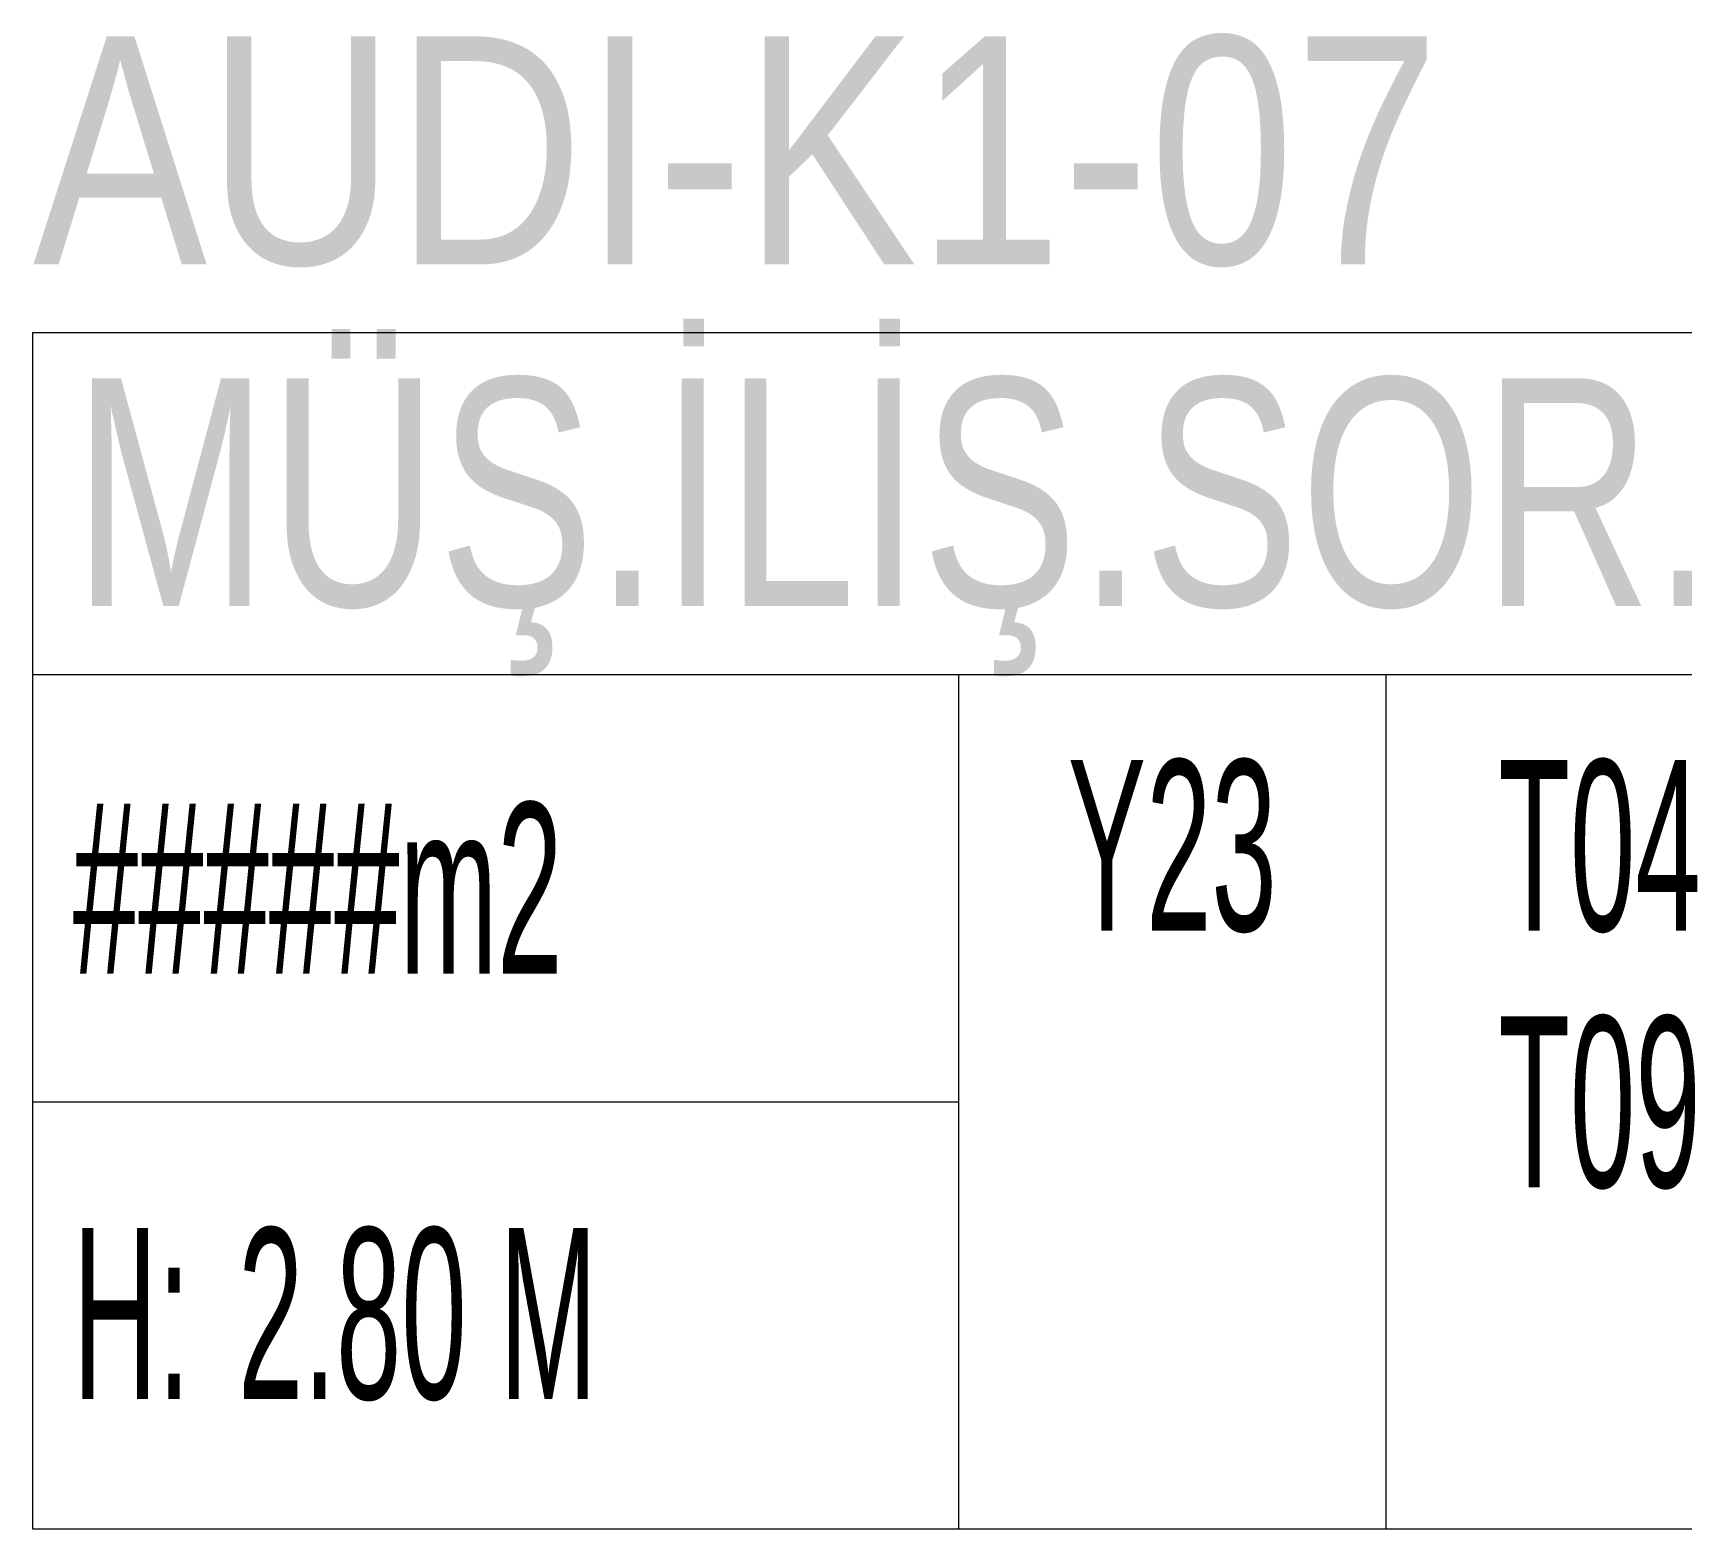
# Model space of a CAD drawing. Extents: x -1457 to 23780, y -2071 to 4205.
# Drawn here: x 9664.6 to 9736.9, y 2703 to 2768.6 of the extents above; entities that cross this region are included whole.
import ezdxf
from ezdxf.enums import TextEntityAlignment as Align

# ---------------------------------------------------------------- set-up
doc = ezdxf.new("R2010")
doc.units = 0
doc.header["$MEASUREMENT"] = 0
doc.linetypes.add('HIDDEN', pattern=[0.375, 0.25, -0.125])
doc.layers.add('21', color=9, linetype='Continuous', lineweight=9)
doc.layers.add('M-TEFRIS2-015', color=129, linetype='Continuous', lineweight=9)
doc.styles.add('Arial', font='arial.ttf', dxfattribs={"height": 2.5})
doc.styles.add('MuuM_TEXT-STANDART', font='ARIALN.TTF')

# ---------------------------------------------------------------- blocks, each defined once
blk = doc.blocks.new('0_roomno2-flat-2')
at = {"layer": '21'}
blk.add_lwpolyline([(96.875, -52.5), (0, -52.5), (0, 0), (96.875, 0)], close=True, dxfattribs=at)
for points in [[(0, -15), (96.875, -15)], [(40.625, -15), (40.625, -52.5)], [(59.375, -15), (59.375, -52.5)], [(0, -33.75), (40.625, -33.75)]]:
    blk.add_lwpolyline(points, dxfattribs=at)
at = {"layer": '21', "style": 'MuuM_TEXT-STANDART', "width": 0.6}
blk.add_text('H:', height=7.5, dxfattribs=at).set_placement((1.75, -43.04), align=Align.MIDDLE_LEFT)
at = {"layer": '21', "style": 'Arial'}
blk.add_attdef('ODANO', (0, 5.85), '', height=10, dxfattribs=at)
blk.add_attdef('MEKANADI', text='', height=10, dxfattribs=at).set_placement((1.75, -15), align=Align.BOTTOM_LEFT)
at = {"layer": '21', "style": 'MuuM_TEXT-STANDART', "width": 0.6}
for tag, p in [('YER01', (50, -22.5)), ('TAVAN01', (68.75, -22.5)), ('DUVAR01', (87.5, -22.5)), ('YER02', (50, -33.75)), ('TAVAN02', (68.75, -33.75)), ('DUVAR02', (87.5, -33.75)), ('YER03', (50, -45)), ('TAVAN03', (68.75, -45)), ('DUVAR03', (87.5, -45))]:
    blk.add_attdef(tag, text='', height=7.5, dxfattribs=at).set_placement(p, align=Align.MIDDLE_CENTER)
for tag, p in [('M2', (1.75, -24.375)), ('TEMIZTAVANYUKSEKLIGI', (9, -43.04))]:
    blk.add_attdef(tag, text='', height=7.5, dxfattribs=at).set_placement(p, align=Align.MIDDLE_LEFT)

msp = doc.modelspace()

# ---------------------------------------------------------------- block references
at = {"layer": 'M-TEFRIS2-015', "linetype": 'HIDDEN', "lineweight": 0}
ref = msp.add_blockref('0_roomno2-flat-2', (9664.573, 2755.455), dxfattribs=at)
ref.add_attrib('ODANO', 'AUDI-K1-07', dxfattribs={"layer": '21', "height": 10, "style": 'MuuM_TEXT-STANDART'}).set_placement((9664.573, 2755.455), align=Align.BOTTOM_LEFT)
ref.add_attrib('MEKANADI', 'MÜŞ.İLİŞ.SOR.OD.', dxfattribs={"layer": '21', "height": 10, "style": 'MuuM_TEXT-STANDART', "width": 0.9}).set_placement((9666.323, 2740.455), align=Align.BOTTOM_LEFT)
ref.add_attrib('M2', '#####m2', dxfattribs={"layer": '21', "height": 7.5, "style": 'MuuM_TEXT-STANDART', "width": 0.6}).set_placement((9666.323, 2731.08), align=Align.MIDDLE_LEFT)
ref.add_attrib('TEMIZTAVANYUKSEKLIGI', '2.80 M', dxfattribs={"layer": '21', "height": 7.5, "style": 'MuuM_TEXT-STANDART', "width": 0.6}).set_placement((9673.573, 2712.415), align=Align.MIDDLE_LEFT)
ref.add_attrib('YER01', 'Y23', dxfattribs={"layer": '21', "height": 7.5, "style": 'MuuM_TEXT-STANDART', "width": 0.6}).set_placement((9714.573, 2732.955), align=Align.MIDDLE_CENTER)
ref.add_attrib('TAVAN01', 'T04', dxfattribs={"layer": '21', "height": 7.5, "style": 'MuuM_TEXT-STANDART', "width": 0.6}).set_placement((9733.323, 2732.955), align=Align.MIDDLE_CENTER)
ref.add_attrib('TAVAN02', 'T09', dxfattribs={"layer": '21', "height": 7.5, "style": 'MuuM_TEXT-STANDART', "width": 0.6}).set_placement((9733.323, 2721.705), align=Align.MIDDLE_CENTER)

doc.saveas('drawing.dxf')
